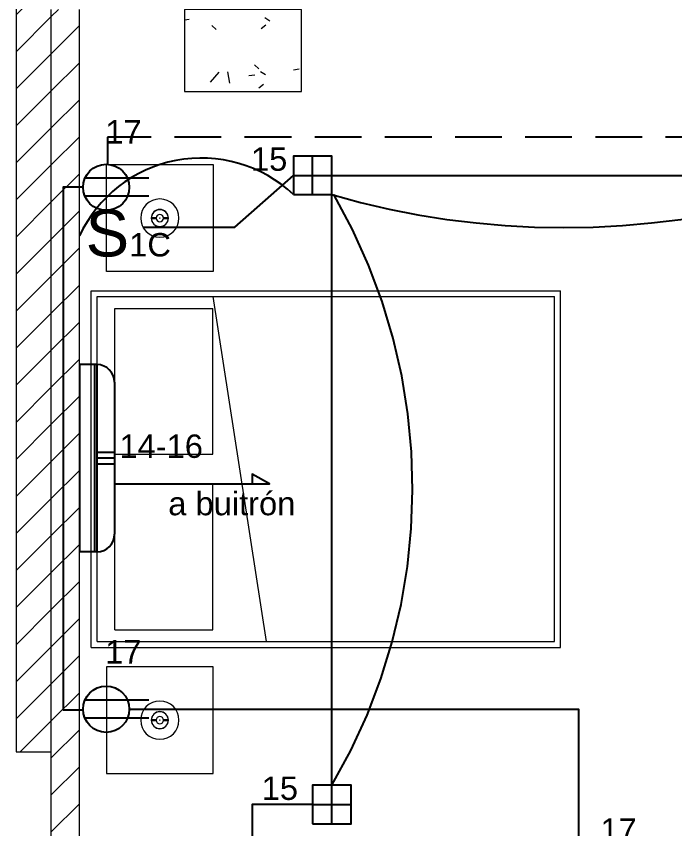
# Model space of a CAD drawing. Header units: inches. Extents: x 131 to 82119, y 71 to 16923.
# Drawn here: x 175.128 to 177.944, y 97.228 to 100.7 of the extents above; entities that cross this region are included whole.
import ezdxf
from ezdxf.enums import TextEntityAlignment as Align

# ---------------------------------------------------------------- set-up
doc = ezdxf.new("R2010")
doc.units = ezdxf.units.IN
doc.header["$MEASUREMENT"] = 0
doc.linetypes.add('HIDDEN', pattern=[9.525, 6.35, -3.175])
doc.linetypes.add('PISO', pattern=[0.3, 0.2, -0.1])
for name, color, linetype, lineweight in [('A-GENM-____-OTLN', 13, 'Continuous', 18), ('A-WALL-____-MCUT', 113, 'Continuous', 18), ('A-WALL-____-PATT', 111, 'Continuous', 18), ('DUCTO-PARED O TECHO', 7, 'Continuous', 25), ('DUCTO-PISO', 7, 'PISO', 25), ('I-FURN-____-OTLN', 30, 'Continuous', 18), ('S-COLS-____-MCUT', 52, 'Continuous', 18), ('S-COLS-____-OTLN', 52, 'Continuous', 18), ('SIMBOLOGIA', 150, 'Continuous', 25), ('SIMBOLOGÍA', 150, 'Continuous', 25)]:
    doc.layers.add(name, color=color, linetype=linetype, lineweight=lineweight)
for name, color, linetype in [('INTERRUPTORES', 6, 'Continuous'), ('LAMPARAS', 20, 'Continuous'), ('Retorno', 5, 'HIDDEN')]:
    doc.layers.add(name, color=color, linetype=linetype)
doc.styles.get("Standard").update_dxf_attribs({"font": 'arial.ttf'})
pattern_1 = [(45, (192.38889, 101.49544), (-0.07919596, 0.07919596), [])]

# ---------------------------------------------------------------- blocks, each defined once
blk = doc.blocks.new('M_Concrete-Rectangular-Column - Columna Concreto 0_35 x 0_50-V1-ARQ-P2')
at = {"layer": 'S-COLS-____-OTLN'}
h = blk.add_hatch(dxfattribs=at)
h.set_pattern_fill('FP_6', style=0, pattern_type=2)
h.set_pattern_definition([(320, (0.941, -16.291), (-0.047308, -0.546432), [0.057, -0.629]), (265, (0.941, -16.291), (0.57337, 0.105429), [0.046, -0.503]), (10.451, (0.937, -16.337), (0.525708, -0.440955), [0.049, -0.534]), (316.184, (1.094, -16.291), (-0.12606, -0.813123), [0.086, -0.943]), (6.636, (1.083, -16.359), (0.74225, -0.711995), [0.073, -0.801]), (261.184, (1.094, -16.291), (0.742616, -0.71223), [0.069, -0.754]), (291, (1.055, -16.368), (-0.306292, -0.454985), [0.057, -0.629]), (236, (1.055, -16.368), (0.552594, -0.185766), [0.046, -0.503]), (341.451, (1.03, -16.406), (0.246016, -0.640536), [0.049, -0.534]), (307.5, (0.941, -16.291), (0.2541166, -0.009206), [0.025, -0.472, 0.025, -0.485, -0.505]), (307.5, (0.941, -16.291), (0.2541166, -0.009206), [-1.007, 0.025, -0.48]), (277.5, (0.941, -16.291), (0.3007382, -0.2004608), [0.025, -0.266, 0.025, -0.46, -0.192]), (277.5, (0.941, -16.291), (0.3007382, -0.2004608), [-0.776, 0.025, -0.167]), (237.5, (0.941, -16.122), (-0.0170776, -0.406483), [0.025, -0.165, 0.025, -0.569, -0.789]), (237.5, (0.941, -16.122), (-0.0170776, -0.406483), [-0.785, 0.025, -0.764]), (227.5, (0.941, -16.045), (0.076008, -0.443999), [0.025, -0.223, 0.025, -0.37, -0.56]), (227.5, (0.941, -16.045), (0.076008, -0.443999), [-0.642, 0.025, -0.535])])
h.paths.add_polyline_path([(-0.175, -0.25), (0.175, -0.25), (0.175, 0.25), (-0.175, 0.25)], flags=0)
at = {"layer": 'S-COLS-____-MCUT'}
for p, q in [((0.175, 0.25), (-0.175, 0.25)), ((-0.175, 0.25), (-0.175, -0.25)), ((0.175, -0.25), (0.175, 0.25)), ((-0.175, -0.25), (0.175, -0.25))]:
    blk.add_line(p, q, dxfattribs=at)
blk = doc.blocks.new('M_Bed-Box - 1525 x 2007mm - Queen-933036-ARQ-P2')
at = {"layer": 'I-FURN-____-OTLN'}
for p, q in [((-0.4233, 0.7691), (-0.4233, -1.2379)), ((-0.4233, 0.7691), (1.1017, 0.7691)), ((1.1017, 0.7691), (1.1017, -1.2379)), ((-0.3979, 0.7437), (-0.3979, -1.2125)), ((-0.3979, 0.7437), (1.0763, 0.7437)), ((1.0763, 0.7437), (1.0763, -1.2125)), ((-0.3471, 0.6675), (-0.3471, 0.2482)), ((-0.3471, 0.6675), (0.2757, 0.6675)), ((0.2757, 0.6675), (0.2757, 0.2482)), ((0.4027, 0.6675), (0.4027, 0.2482)), ((0.4027, 0.6675), (1.0255, 0.6675)), ((1.0255, 0.6675), (1.0255, 0.2482)), ((1.0763, 0.2482), (-0.3979, 0.0198)), ((-0.3471, 0.2482), (0.2757, 0.2482)), ((0.4027, 0.2482), (1.0255, 0.2482)), ((-0.3979, -1.2125), (1.0763, -1.2125)), ((-0.4233, -1.2379), (1.1017, -1.2379))]:
    blk.add_line(p, q, dxfattribs=at)
blk = doc.blocks.new('M_Mesa-Mesita de noche - 0457 x 0457 x 0610mm-1689390-ARQ-P2')
at = {"layer": 'I-FURN-____-OTLN'}
for p, q in [((0.0037, 0), (0.4607, 0)), ((0.0037, -0.457), (0.0037, 0)), ((0.4607, 0), (0.4607, -0.457)), ((0.4607, -0.457), (0.0037, -0.457))]:
    blk.add_line(p, q, dxfattribs=at)
blk = doc.blocks.new('Lamp_18001 - Lamp_18001-1049390-ARQ-P2')
at = {"layer": 'A-GENM-____-OTLN'}
for p, q in [((-0.0155, 0.0014), (-0.0359, 0.0014)), ((0.0359, 0.0014), (0.0156, 0.0014)), ((-0.0359, 0), (-0.0333, 0)), ((-0.0359, 0), (-0.0359, -0.0002)), ((-0.0333, -0.0002), (-0.0359, -0.0002)), ((-0.0359, -0.0018), (-0.0155, -0.0018)), ((-0.0333, -0.0002), (-0.0333, 0)), ((-0.0016, 0), (-0.0009, 0)), ((-0.0016, 0), (-0.0016, -0.0002)), ((-0.0009, -0.0002), (-0.0016, -0.0002)), ((-0.0009, 0), (0, 0)), ((-0.0009, 0), (-0.0009, -0.0002)), ((0, -0.0002), (-0.0009, -0.0002)), ((0, 0), (0.0009, 0)), ((0, 0), (0, -0.0002)), ((0.0009, -0.0002), (0, -0.0002)), ((0.0009, 0), (0.0016, 0)), ((0.0009, 0), (0.0009, -0.0002)), ((0.0016, -0.0002), (0.0009, -0.0002)), ((0.0016, -0.0002), (0.0016, 0)), ((0.0156, -0.0018), (0.0358, -0.0018)), ((0.0333, 0), (0.0359, 0)), ((0.0333, -0.0002), (0.0333, 0)), ((0.0359, -0.0002), (0.0333, -0.0002)), ((0.0359, 0), (0.0359, -0.0002))]:
    blk.add_line(p, q, dxfattribs=at)
for centre, radius, start, end in [((0, 0), 0.0817, 360, 180), ((0, 0), 0.0368, 0, 180), ((0, 0), 0.0359, 360, 180), ((0.0009, 0.0001), 0.0368, 178.0519, 183.0018), ((0.0001, 0), 0.0156, 360, 180), ((0, 0.0002), 0.0156, 175.5859, 187.2393), ((0.0001, 0), 0.0156, 353.4633, 5.114), ((-0.0009, 0.0001), 0.0368, 357.1296, 2.0794), ((0, 0), 0.0817, 180, 360), ((0, 0), 0.0368, 180, 0), ((0, 0), 0.0359, 180, 360), ((0.0001, 0), 0.0156, 180, 360)]:
    blk.add_arc(centre, radius, start, end, dxfattribs=at)
blk = doc.blocks.new('M_Mesa-Mesita de noche - 0457 x 0457 x 0610mm-1689208-ARQ-P2')
at = {"layer": 'I-FURN-____-OTLN'}
for p, q in [((0.4607, 0.457), (0.0037, 0.457)), ((0.0037, 0.457), (0.0037, 0)), ((0.4607, 0), (0.4607, 0.457)), ((0.0037, 0), (0.4607, 0))]:
    blk.add_line(p, q, dxfattribs=at)
blk = doc.blocks.new('Lamp_18001 - Lamp_18001-1720116-ARQ-P2')
at = {"layer": 'A-GENM-____-OTLN'}
for p, q in [((-0.0155, 0.0018), (-0.0359, 0.0018)), ((-0.0359, 0.0002), (-0.0333, 0.0002)), ((-0.0359, 0.0002), (-0.0359, 0)), ((-0.0333, 0), (-0.0359, 0)), ((-0.0333, 0), (-0.0333, 0.0002)), ((-0.0016, 0.0002), (-0.0009, 0.0002)), ((-0.0016, 0.0002), (-0.0016, 0)), ((-0.0009, 0), (-0.0016, 0)), ((-0.0009, 0.0002), (0, 0.0002)), ((-0.0009, 0.0002), (-0.0009, 0)), ((0, 0), (-0.0009, 0)), ((0, 0.0002), (0.0009, 0.0002)), ((0, 0.0002), (0, 0)), ((0.0009, 0), (0, 0)), ((0.0009, 0.0002), (0.0016, 0.0002)), ((0.0009, 0.0002), (0.0009, 0)), ((0.0016, 0), (0.0009, 0)), ((0.0016, 0), (0.0016, 0.0002)), ((0.0358, 0.0018), (0.0156, 0.0018)), ((0.0333, 0.0002), (0.0359, 0.0002)), ((0.0333, 0), (0.0333, 0.0002)), ((0.0359, 0), (0.0333, 0)), ((0.0359, 0.0002), (0.0359, 0)), ((-0.0359, -0.0014), (-0.0155, -0.0014)), ((0.0156, -0.0014), (0.0359, -0.0014))]:
    blk.add_line(p, q, dxfattribs=at)
for centre, radius, start, end in [((0, 0), 0.0817, 360, 180), ((0, 0), 0.0368, 0, 180), ((0, 0), 0.0359, 360, 180), ((0, 0), 0.0817, 180, 360), ((0, 0), 0.0368, 180, 0), ((0.0009, -0.0001), 0.0368, 176.9982, 181.9481), ((0, 0), 0.0359, 180, 360), ((0.0001, 0), 0.0156, 0, 180), ((0, -0.0002), 0.0156, 172.7607, 184.4141), ((0.0001, 0), 0.0156, 180, 360), ((0.0001, 0), 0.0156, 354.886, 6.5367), ((-0.0009, -0.0001), 0.0368, 357.9206, 2.8704)]:
    blk.add_arc(centre, radius, start, end, dxfattribs=at)
blk = doc.blocks.new('TOMA')
at = {"layer": 'SIMBOLOGIA'}
for p, q in [((-0.0301, 0.2165), (-0.0301, 0.0062)), ((0.0294, 0.2165), (0.0294, 0.1463)), ((0.0294, 0.1463), (0.0294, 0.0059))]:
    blk.add_line(p, q, dxfattribs=at)
blk.add_circle((0, 0.0761), 0.0761, dxfattribs=at)
blk = doc.blocks.new('MINISPLIT')
at = {"layer": 'SIMBOLOGÍA'}
for p, q in [((-0.325, 0.15), (0.325, 0.15)), ((-0.025, 0.15), (-0.025, 0.075)), ((0, 0.15), (0, 0.075)), ((0.025, 0.15), (0.025, 0.075)), ((-0.4, 0.075), (-0.4, 0)), ((-0.4, 0.075), (0.4, 0.075)), ((0.4, 0.075), (0.4, 0)), ((-0.4, 0.065), (0.4, 0.065)), ((-0.4, 0), (0.4, 0))]:
    blk.add_line(p, q, dxfattribs=at)
for centre, start, end in [((-0.325, 0.075), 90, 180), ((0.325, 0.075), 0, 90)]:
    blk.add_arc(centre, 0.075, start, end, dxfattribs=at)

msp = doc.modelspace()

# ---------------------------------------------------------------- hatches: boundary and pattern name
at = {"layer": 'A-WALL-____-PATT'}
h = msp.add_hatch(dxfattribs=at)
h.set_pattern_fill('FP_1', color=8, style=0, pattern_type=2)
h.set_pattern_definition(pattern_1)
h.paths.add_polyline_path([(175.1279, 97.5567), (175.2779, 97.5567), (175.2779, 101.0193), (175.1279, 101.0193), (175.1279, 97.7205)], flags=0)
h = msp.add_hatch(dxfattribs=at)
h.set_pattern_fill('FP_1', color=8, style=0, pattern_type=2)
h.set_pattern_definition(pattern_1)
h.paths.add_polyline_path([(175.3979, 95.4164), (175.3979, 100.7293), (175.2779, 100.7293), (175.2779, 95.4164)], flags=0)

# ---------------------------------------------------------------- linework, layer by layer
at = {"layer": 'A-WALL-____-MCUT'}
for p, q in [((175.1279, 101.0193), (175.1279, 97.5567)), ((175.2779, 97.5567), (175.2779, 100.7293)), ((175.3979, 96.8691), (175.3979, 100.7293)), ((175.1279, 97.5567), (175.2779, 97.5567)), ((175.2779, 95.2964), (175.2779, 97.5567))]:
    msp.add_line(p, q, dxfattribs=at)
at = {"layer": 'DUCTO-PARED O TECHO'}
for points in [[(175.6697, 99.7997), (176.0628, 99.7997), (176.313, 100.0204)], [(176.4777, 100.0204), (178.4613, 100.0204)], [(175.4137, 99.9693), (175.3279, 99.9693), (175.3279, 97.7364), (175.41, 97.7364)], [(176.4777, 97.414), (176.4777, 99.9365)], [(175.5495, 98.7015), (176.2102, 98.7015), (176.1372, 98.7429), (176.1372, 98.7015)], [(175.6114, 97.7387), (177.5328, 97.7387), (177.5328, 97.0728)], [(176.3953, 97.3316), (176.1362, 97.3316), (176.1362, 96.2164)]]:
    msp.add_lwpolyline(points, dxfattribs=at)
at = {"layer": 'DUCTO-PISO'}
msp.add_lwpolyline([(179.0043, 99.0896), (179.0043, 100.183), (175.5178, 100.183), (175.5178, 100.0709)], dxfattribs=at)
at = {"layer": 'LAMPARAS'}
for p, q in [((176.4777, 100.1028), (176.313, 100.1028)), ((176.313, 100.1028), (176.313, 99.9381)), ((176.3953, 99.9381), (176.3953, 100.1028)), ((176.313, 100.0204), (176.4777, 100.0204)), ((176.4777, 97.2492), (176.4777, 97.414)), ((176.3953, 97.3316), (176.56, 97.3316))]:
    msp.add_line(p, q, dxfattribs=at)
for points in [[(176.313, 99.9381), (176.4777, 99.9381), (176.4777, 100.1028), (176.313, 100.1028)], [(176.3953, 97.2492), (176.56, 97.2492), (176.56, 97.414), (176.3953, 97.414)]]:
    msp.add_lwpolyline(points, close=True, dxfattribs=at)
at = {"layer": 'Retorno'}
for centre, radius, start, end in [((175.9191, 99.52), 0.5744, 46.7099, 155.1411), ((174.3175, 98.6828), 2.5053, 329.5723, 30.0714), ((177.4695, 103.3552), 3.5581, 253.8149, 286.1851)]:
    msp.add_arc(centre, radius, start, end, dxfattribs=at)

# ---------------------------------------------------------------- block references
at = {"layer": 'A-GENM-____-OTLN'}
for name, p in [('Lamp_18001 - Lamp_18001-1049390-ARQ-P2', (175.7419, 99.8379)), ('Lamp_18001 - Lamp_18001-1720116-ARQ-P2', (175.7419, 97.692))]:
    msp.add_blockref(name, p, dxfattribs=at)
at = {"layer": 'I-FURN-____-OTLN'}
for name, p, rotation in [('M_Mesa-Mesita de noche - 0457 x 0457 x 0610mm-1689390-ARQ-P2', (175.9741, 99.6094), 180), ('M_Bed-Box - 1525 x 2007mm - Queen-933036-ARQ-P2', (176.217, 98.4258), 89.99999999999974), ('M_Mesa-Mesita de noche - 0457 x 0457 x 0610mm-1689208-ARQ-P2', (175.9741, 97.9205), 180)]:
    msp.add_blockref(name, p, dxfattribs=dict(at, rotation=rotation))
at = {"layer": 'S-COLS-____-OTLN', "rotation": 90}
msp.add_blockref('M_Concrete-Rectangular-Column - Columna Concreto 0_35 x 0_50-V1-ARQ-P2', (176.0974, 100.5543), dxfattribs=at)
at = {"layer": 'SIMBOLOGIA', "xscale": 1.29829461337991, "yscale": 1.29829461337991, "zscale": 1.29829461337991, "rotation": 270}
for p in [(175.4137, 99.9693), (175.4137, 97.7387)]:
    msp.add_blockref('TOMA', p, dxfattribs=at)
at = {"layer": 'SIMBOLOGIA', "rotation": 269.9999999999999}
msp.add_blockref('MINISPLIT', (175.3979, 98.8115), dxfattribs=at)

# ---------------------------------------------------------------- texts
for s, p in [('17', (175.5865, 100.1564)), ('15', (176.2093, 100.04)), ('14-16', (175.7476, 98.813)), ('a buitrón', (176.0497, 98.5678)), ('17', (175.5857, 97.9341)), ('15', (176.2551, 97.3512)), ('17', (177.7034, 97.1725))]:
    msp.add_text(s, height=0.1).set_placement(p, align=Align.CENTER)
at = {"layer": 'INTERRUPTORES', "insert": (175.4245, 99.8739), "char_height": 0.2, "attachment_point": 1}
msp.add_mtext_dynamic_manual_height_columns('\\pt0.0082306;S{\\H0.5x;1C}', width=0.353086, gutter_width=12.5, heights=[0], dxfattribs=at)

doc.saveas('drawing.dxf')
